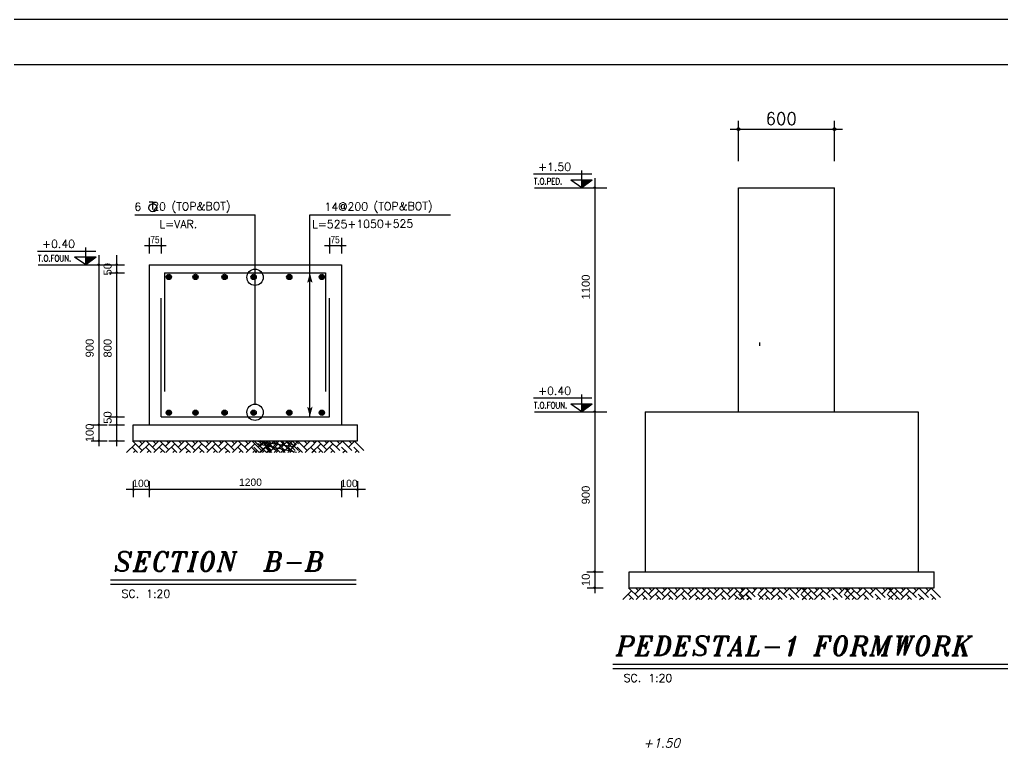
# Model space of a CAD drawing. Header units: inches. Extents: x 460503 to 460688, y 47570 to 48852.
# Drawn here: x 460531.21 to 460561.89, y 48614.82 to 48637.58 of the extents above; entities that cross this region are included whole.
import ezdxf
from ezdxf.enums import TextEntityAlignment as Align

# ---------------------------------------------------------------- set-up
doc = ezdxf.new("R2010")
doc.units = ezdxf.units.IN
doc.header["$MEASUREMENT"] = 0
doc.linetypes.add('HIDDEN', pattern=[0.375, 0.25, -0.125])
for name, color, linetype in [('1', 1, 'Continuous'), ('1R', 1, 'Continuous'), ('2Y', 2, 'Continuous'), ('3', 3, 'HIDDEN'), ('3G', 3, 'Continuous'), ('4C', 4, 'Continuous'), ('6M', 6, 'Continuous'), ('DIM', 8, 'Continuous'), ('lateral brace', 5, 'Continuous'), ('Layer4', 118, 'Continuous'), ('SAZE_DRAWINGS', 7, 'Continuous')]:
    doc.layers.add(name, color=color, linetype=linetype)
doc.layers.add('TEXT', color=250, linetype='Continuous', lineweight=30)
doc.styles.add('ITALICT', font='italict')
doc.styles.add('ROMANC', font='TXT.shx')
doc.styles.add('ROMANS', font='ROMANS', dxfattribs={"width": 0.8})
doc.styles.add('ROMANT', font='romant')
doc.styles.add('SAZE_STYLE', font='romansp.shx', dxfattribs={"oblique": 15})
doc.styles.get("Standard").update_dxf_attribs({"font": 'arial.ttf'})

# ---------------------------------------------------------------- blocks, each defined once
blk = doc.blocks.new('P')
at = {"layer": '6M'}
blk.add_circle((0, 0), 0.291, dxfattribs=at)
blk = doc.blocks.new('F')
at = {"layer": '3'}
for points in [[(0, 0), (2.57, 0), (3.14, 0.84)], [(0, 0), (2.57, 0), (3.14, -0.84)]]:
    blk.add_solid(points, dxfattribs=at)

msp = doc.modelspace()

# ---------------------------------------------------------------- linework, layer by layer
at = {"color": 2}
for p, q in [((460548.76259123, 48632.33333272), (460548.76259123, 48632.87618593)), ((460533.27132383, 48629.92459008), (460533.27132383, 48630.4674433)), ((460548.76259123, 48625.33333272), (460548.76259123, 48625.87618593))]:
    msp.add_line(p, q, dxfattribs=at)
at = {"layer": '1'}
msp.add_lwpolyline([(460507.46120186, 48579.53596317), (460588.72955203, 48579.53596317), (460588.72955203, 48636.1689598), (460507.46120186, 48636.1689598)], close=True, dxfattribs=at)
at = {"layer": '1R'}
for p, q in [((460553.6528718, 48633.16156641), (460553.6528718, 48634.4280562)), ((460556.65452096, 48633.16156641), (460556.65452096, 48634.4280562)), ((460553.39630902, 48634.16454618), (460556.90030601, 48634.16454618)), ((460549.16603985, 48632.63585425), (460549.16603985, 48625.35893344)), ((460547.28171993, 48632.33347852), (460549.5481978, 48632.33347852)), ((460534.80177657, 48631.48728833), (460538.53958705, 48631.48728833)), ((460534.81941004, 48631.48728833), (460538.55722052, 48631.48728833)), ((460538.55722052, 48629.29183027), (460538.55722052, 48631.48728833)), ((460540.27023102, 48625.17473519), (460540.27023102, 48631.48728833)), ((460540.27023102, 48631.48728833), (460543.11696743, 48631.48728833)), ((460540.27023102, 48631.48728833), (460544.66419129, 48631.48728833)), ((460540.27023102, 48631.48728833), (460544.64655782, 48631.48728833)), ((460535.25452561, 48630.76998627), (460535.25452561, 48630.2798635)), ((460535.62952561, 48630.76998627), (460535.62952561, 48630.2798635)), ((460540.87952561, 48630.76998627), (460540.87952561, 48630.2798635)), ((460541.25452561, 48630.76998627), (460541.25452561, 48630.2798635)), ((460535.78266512, 48630.51632759), (460535.10710798, 48630.51632759)), ((460541.40766512, 48630.51632759), (460540.73210798, 48630.51632759)), ((460533.67477244, 48630.22711161), (460533.67477244, 48624.25501418)), ((460534.23429183, 48630.22711161), (460534.23429183, 48624.25501418)), ((460531.79045252, 48629.92473588), (460534.05693039, 48629.92473588)), ((460533.43141872, 48629.92473588), (460533.93760809, 48629.92473588)), ((460533.99093811, 48629.92473588), (460534.4790584, 48629.92473588)), ((460533.99093811, 48629.67473588), (460534.4790584, 48629.67473588)), ((460538.55722052, 48625.57113601), (460538.55722052, 48629.29183027)), ((460549.16603985, 48625.63585425), (460549.16603985, 48619.66375681)), ((460533.99093811, 48625.17473588), (460534.4790584, 48625.17473588)), ((460547.28171993, 48625.33347852), (460549.5481978, 48625.33347852)), ((460548.92268613, 48625.33347852), (460549.42887549, 48625.33347852)), ((460553.6528718, 48625.33347852), (460556.65317483, 48625.33347852)), ((460533.43141872, 48624.92473588), (460533.93760809, 48624.92473588)), ((460533.99093811, 48624.92473588), (460534.4790584, 48624.92473588)), ((460533.43874585, 48624.42473727), (460533.93760809, 48624.42473727)), ((460533.99093811, 48624.42473588), (460534.4790584, 48624.42473588)), ((460534.75452699, 48623.15330475), (460534.75452699, 48622.66318198)), ((460535.25452561, 48623.15916645), (460535.25452561, 48622.66318198)), ((460541.25452561, 48623.15916645), (460541.25452561, 48622.66318198)), ((460541.75452561, 48623.15916645), (460541.75452561, 48622.66318198)), ((460542.00933759, 48622.89964607), (460534.53569861, 48622.89964607)), ((460548.92268613, 48620.33347852), (460549.42887549, 48620.33347852)), ((460548.93001325, 48619.83347991), (460549.42887549, 48619.83347991))]:
    msp.add_line(p, q, dxfattribs=at)
at = {"layer": '2Y'}
for p, q in [((460549.07434362, 48632.75278239), (460547.25702268, 48632.75278239)), ((460548.76259123, 48632.33333272), (460548.4153091, 48632.57393482)), ((460548.41539803, 48632.58022601), (460549.08324829, 48632.58022601)), ((460549.08315936, 48632.57393482), (460548.76259123, 48632.33333272)), ((460533.58307622, 48630.34403975), (460531.76575527, 48630.34403975)), ((460533.27132383, 48629.92459008), (460532.92404169, 48630.16519218)), ((460532.92413062, 48630.17148338), (460533.59198089, 48630.17148338)), ((460533.59189195, 48630.16519218), (460533.27132383, 48629.92459008)), ((460549.07434362, 48625.75278239), (460547.25702268, 48625.75278239)), ((460548.76259123, 48625.33333272), (460548.4153091, 48625.57393482)), ((460548.41539803, 48625.58022601), (460549.08324829, 48625.58022601)), ((460549.08315936, 48625.57393482), (460548.76259123, 48625.33333272)), ((460534.54841463, 48624.05569393), (460534.82458538, 48624.33186468)), ((460534.88862468, 48624.05569393), (460534.71851966, 48624.22579896)), ((460535.03671682, 48624.11973324), (460534.73171279, 48624.42473727)), ((460534.9306511, 48624.22579896), (460535.12958941, 48624.42473727)), ((460535.03671682, 48624.33186468), (460534.94384424, 48624.42473727)), ((460534.97267752, 48624.05569393), (460535.24884827, 48624.33186468)), ((460535.31288757, 48624.05569393), (460535.14278255, 48624.22579896)), ((460535.46097972, 48624.11973324), (460535.15597568, 48624.42473727)), ((460535.35491399, 48624.22579896), (460535.5538523, 48624.42473727)), ((460535.46097972, 48624.33186468), (460535.36810713, 48624.42473727)), ((460535.46097972, 48624.33186468), (460535.36810713, 48624.42473727)), ((460535.39694041, 48624.05569393), (460535.67311116, 48624.33186468)), ((460535.73715047, 48624.05569393), (460535.56704544, 48624.22579896)), ((460535.86245046, 48624.14252538), (460535.58023857, 48624.42473727)), ((460535.75638474, 48624.2485911), (460535.93253091, 48624.42473727)), ((460535.77561902, 48624.05569393), (460536.05178977, 48624.33186468)), ((460535.86245046, 48624.35465683), (460535.79237002, 48624.42473727)), ((460536.11582907, 48624.05569393), (460535.94572404, 48624.22579896)), ((460536.26392121, 48624.11973324), (460535.95891718, 48624.42473727)), ((460536.15785549, 48624.22579896), (460536.3567938, 48624.42473727)), ((460536.26392121, 48624.33186468), (460536.17104862, 48624.42473727)), ((460536.19988191, 48624.05569393), (460536.47605266, 48624.33186468)), ((460536.1998833, 48624.05569255), (460536.47605405, 48624.3318633)), ((460536.54009196, 48624.05569393), (460536.36998694, 48624.22579896)), ((460536.54009335, 48624.05569255), (460536.36998832, 48624.22579757)), ((460536.6881841, 48624.11973324), (460536.38318007, 48624.42473727)), ((460536.68818549, 48624.11973185), (460536.38318146, 48624.42473588)), ((460536.58211838, 48624.22579896), (460536.78105669, 48624.42473727)), ((460536.58211977, 48624.22579757), (460536.78105808, 48624.42473588)), ((460536.6881841, 48624.33186468), (460536.59531152, 48624.42473727)), ((460536.68818549, 48624.3318633), (460536.5953129, 48624.42473588)), ((460536.6241448, 48624.05569393), (460536.90031555, 48624.33186468)), ((460536.62414619, 48624.05569255), (460536.90031694, 48624.3318633)), ((460536.96435624, 48624.05569255), (460536.79425121, 48624.22579757)), ((460537.11244838, 48624.11973185), (460536.80744435, 48624.42473588)), ((460537.00638266, 48624.22579757), (460537.20532097, 48624.42473588)), ((460537.11244838, 48624.3318633), (460537.01957579, 48624.42473588)), ((460537.11244838, 48624.3318633), (460537.01957579, 48624.42473588)), ((460537.04840908, 48624.05569255), (460537.32457983, 48624.3318633)), ((460537.38861913, 48624.05569255), (460537.21851411, 48624.22579757)), ((460537.51391913, 48624.14252399), (460537.23170724, 48624.42473588)), ((460537.40785341, 48624.24858972), (460537.58399958, 48624.42473588)), ((460537.42708768, 48624.05569255), (460537.70325843, 48624.3318633)), ((460537.51391913, 48624.35465544), (460537.44383869, 48624.42473588)), ((460537.76729774, 48624.05569255), (460537.59719271, 48624.22579757)), ((460537.91538988, 48624.11973185), (460537.61038585, 48624.42473588)), ((460537.80932416, 48624.22579757), (460538.00826247, 48624.42473588)), ((460537.91538988, 48624.3318633), (460537.82251729, 48624.42473588)), ((460537.85135058, 48624.05569255), (460538.12752133, 48624.3318633)), ((460537.85135058, 48624.05569255), (460538.12752133, 48624.3318633)), ((460538.19156063, 48624.05569255), (460538.0214556, 48624.22579757)), ((460538.19156063, 48624.05569255), (460538.0214556, 48624.22579757)), ((460538.33965277, 48624.11973185), (460538.03464874, 48624.42473588)), ((460538.33965277, 48624.11973185), (460538.03464874, 48624.42473588)), ((460538.23358705, 48624.22579757), (460538.43252536, 48624.42473588)), ((460538.23358705, 48624.22579757), (460538.43252536, 48624.42473588)), ((460538.33965277, 48624.3318633), (460538.24678018, 48624.42473588)), ((460538.33965277, 48624.3318633), (460538.24678018, 48624.42473588)), ((460538.27561347, 48624.05569255), (460538.55178422, 48624.3318633)), ((460538.27561347, 48624.05569255), (460538.55178422, 48624.3318633)), ((460538.61582352, 48624.05569255), (460538.44571849, 48624.22579757)), ((460538.76391566, 48624.11973185), (460538.45891163, 48624.42473588)), ((460539.80931722, 48624.22579757), (460538.50825553, 48624.42473588)), ((460538.69155369, 48624.05569255), (460538.52144866, 48624.22579757)), ((460538.81685369, 48624.14252399), (460538.5346418, 48624.42473588)), ((460539.85134364, 48624.05569255), (460538.62751439, 48624.3318633)), ((460538.65784994, 48624.22579757), (460538.85678825, 48624.42473588)), ((460538.76391566, 48624.3318633), (460538.67104307, 48624.42473588)), ((460538.76391566, 48624.3318633), (460538.67104307, 48624.42473588)), ((460538.69987636, 48624.05569255), (460538.97604711, 48624.3318633)), ((460538.71078797, 48624.24858972), (460538.88693414, 48624.42473588)), ((460538.73002224, 48624.05569255), (460539.00619299, 48624.3318633)), ((460539.05932069, 48624.24858972), (460538.73546686, 48624.42473588)), ((460538.81685369, 48624.35465544), (460538.74677325, 48624.42473588)), ((460538.91876502, 48624.05569255), (460538.74865999, 48624.22579757)), ((460539.06685716, 48624.11973185), (460538.76185313, 48624.42473588)), ((460539.07855496, 48624.05569255), (460538.85472571, 48624.3318633)), ((460539.04008641, 48624.05569255), (460538.86998139, 48624.22579757)), ((460539.16538641, 48624.14252399), (460538.88317452, 48624.42473588)), ((460539.0702323, 48624.05569255), (460538.90012727, 48624.22579757)), ((460539.21832444, 48624.11973185), (460538.91332041, 48624.42473588)), ((460538.96079144, 48624.22579757), (460539.15972975, 48624.42473588)), ((460539.06685716, 48624.3318633), (460538.97398457, 48624.42473588)), ((460539.00281785, 48624.05569255), (460539.27898861, 48624.3318633)), ((460539.00281785, 48624.05569255), (460539.27898861, 48624.3318633)), ((460539.16538641, 48624.35465544), (460539.09530597, 48624.42473588)), ((460539.11225872, 48624.22579757), (460539.31119703, 48624.42473588)), ((460539.21832444, 48624.3318633), (460539.12545185, 48624.42473588)), ((460539.15428513, 48624.05569255), (460539.43045588, 48624.3318633)), ((460539.34302791, 48624.05569255), (460539.17292288, 48624.22579757)), ((460539.34302791, 48624.05569255), (460539.17292288, 48624.22579757)), ((460539.49112005, 48624.11973185), (460539.18611602, 48624.42473588)), ((460539.49112005, 48624.11973185), (460539.18611602, 48624.42473588)), ((460539.49449519, 48624.05569255), (460539.32439016, 48624.22579757)), ((460539.64258733, 48624.11973185), (460539.3375833, 48624.42473588)), ((460539.38505433, 48624.22579757), (460539.58399264, 48624.42473588)), ((460539.38505433, 48624.22579757), (460539.58399264, 48624.42473588)), ((460539.49112005, 48624.3318633), (460539.39824746, 48624.42473588)), ((460539.49112005, 48624.3318633), (460539.39824746, 48624.42473588)), ((460539.42708075, 48624.05569255), (460539.7032515, 48624.3318633)), ((460539.42708075, 48624.05569255), (460539.7032515, 48624.3318633)), ((460539.80949995, 48624.11973185), (460539.50449591, 48624.42473588)), ((460539.53652161, 48624.22579757), (460539.73545992, 48624.42473588)), ((460539.64258733, 48624.3318633), (460539.54971474, 48624.42473588)), ((460539.57854803, 48624.05569255), (460539.85471878, 48624.3318633)), ((460539.7672908, 48624.05569255), (460539.59718577, 48624.22579757)), ((460539.91538294, 48624.11973185), (460539.61037891, 48624.42473588)), ((460539.70343423, 48624.22579757), (460539.90237254, 48624.42473588)), ((460539.80949995, 48624.3318633), (460539.71662736, 48624.42473588)), ((460539.91538294, 48624.3318633), (460539.82251035, 48624.42473588)), ((460539.91538294, 48624.3318633), (460539.82251035, 48624.42473588)), ((460540.04008502, 48624.05569393), (460539.86998, 48624.22579896)), ((460540.04008502, 48624.05569393), (460539.86998, 48624.22579896)), ((460540.18817717, 48624.11973324), (460539.88317313, 48624.42473727)), ((460540.18817717, 48624.11973324), (460539.88317313, 48624.42473727)), ((460540.08211144, 48624.22579896), (460540.28104975, 48624.42473727)), ((460540.18817717, 48624.33186468), (460540.09530458, 48624.42473727)), ((460540.12413786, 48624.05569393), (460540.40030861, 48624.33186468)), ((460540.46434792, 48624.05569393), (460540.29424289, 48624.22579896)), ((460540.31589044, 48624.2485911), (460540.49203661, 48624.42473727)), ((460540.33512471, 48624.05569393), (460540.61129546, 48624.33186468)), ((460540.42195616, 48624.35465683), (460540.35187572, 48624.42473727)), ((460540.67533477, 48624.05569393), (460540.50522974, 48624.22579896)), ((460540.67533477, 48624.05569393), (460540.50522974, 48624.22579896)), ((460540.80063477, 48624.14252538), (460540.51842288, 48624.42473727)), ((460540.69456904, 48624.2485911), (460540.87071521, 48624.42473727)), ((460540.71380332, 48624.05569393), (460540.98997407, 48624.33186468)), ((460540.80063477, 48624.35465683), (460540.73055432, 48624.42473727)), ((460541.05401337, 48624.05569393), (460540.88390835, 48624.22579896)), ((460541.20210552, 48624.11973324), (460540.89710148, 48624.42473727)), ((460541.09603979, 48624.22579896), (460541.2949781, 48624.42473727)), ((460541.20210552, 48624.33186468), (460541.10923293, 48624.42473727)), ((460541.43269198, 48624.05569393), (460541.26258695, 48624.22579896)), ((460541.58078412, 48624.11973324), (460541.27578009, 48624.42473727)), ((460541.4747184, 48624.22579896), (460541.67365671, 48624.42473727)), ((460541.58078412, 48624.33186468), (460541.48791153, 48624.42473727)), ((460541.8113692, 48624.05569532), (460541.64126417, 48624.22580035)), ((460541.95946134, 48624.11973463), (460541.65445731, 48624.42473866)), ((460534.76054607, 48624.05569393), (460534.82458538, 48624.11973324)), ((460535.18480897, 48624.05569393), (460535.24884827, 48624.11973324)), ((460535.60907186, 48624.05569393), (460535.67311116, 48624.11973324)), ((460535.98775046, 48624.05569393), (460536.05178977, 48624.11973324)), ((460536.41201335, 48624.05569393), (460536.47605266, 48624.11973324)), ((460536.41201474, 48624.05569255), (460536.47605405, 48624.11973185)), ((460536.83627763, 48624.05569255), (460536.90031694, 48624.11973185)), ((460537.26054052, 48624.05569255), (460537.32457983, 48624.11973185)), ((460537.63921913, 48624.05569255), (460537.70325843, 48624.11973185)), ((460538.06348202, 48624.05569255), (460538.12752133, 48624.11973185)), ((460538.06348202, 48624.05569255), (460538.12752133, 48624.11973185)), ((460538.48774491, 48624.05569255), (460538.55178422, 48624.11973185)), ((460538.56347508, 48624.05569255), (460538.62751439, 48624.11973185)), ((460538.79068641, 48624.05569255), (460538.85472571, 48624.11973185)), ((460538.9120078, 48624.05569255), (460538.97604711, 48624.11973185)), ((460538.94215369, 48624.05569255), (460539.00619299, 48624.11973185)), ((460539.2149493, 48624.05569255), (460539.27898861, 48624.11973185)), ((460539.2149493, 48624.05569255), (460539.27898861, 48624.11973185)), ((460539.36641658, 48624.05569255), (460539.43045588, 48624.11973185)), ((460539.63921219, 48624.05569255), (460539.7032515, 48624.11973185)), ((460539.91200642, 48624.05569393), (460539.97604572, 48624.11973324)), ((460539.91200642, 48624.05569393), (460539.97604572, 48624.11973324)), ((460540.33626931, 48624.05569393), (460540.40030861, 48624.11973324)), ((460540.54725616, 48624.05569393), (460540.61129546, 48624.11973324)), ((460540.54725616, 48624.05569393), (460540.61129546, 48624.11973324)), ((460540.92593477, 48624.05569393), (460540.98997407, 48624.11973324)), ((460541.30461337, 48624.05569393), (460541.36865268, 48624.11973324)), ((460541.68329059, 48624.05569532), (460541.74732989, 48624.11973463)), ((460550.03968203, 48619.46443657), (460550.31585278, 48619.74060732)), ((460550.37989209, 48619.46443657), (460550.20978706, 48619.6345416)), ((460550.52798423, 48619.52847587), (460550.2229802, 48619.83347991)), ((460550.42191851, 48619.6345416), (460550.62085682, 48619.83347991)), ((460550.52798423, 48619.74060732), (460550.43511164, 48619.83347991)), ((460550.46394493, 48619.46443657), (460550.74011568, 48619.74060732)), ((460550.80415498, 48619.46443657), (460550.63404995, 48619.6345416)), ((460550.95224712, 48619.52847587), (460550.64724309, 48619.83347991)), ((460550.8461814, 48619.6345416), (460551.04511971, 48619.83347991)), ((460550.95224712, 48619.74060732), (460550.85937453, 48619.83347991)), ((460550.95224712, 48619.74060732), (460550.85937453, 48619.83347991)), ((460550.88820782, 48619.46443657), (460551.16437857, 48619.74060732)), ((460551.22841787, 48619.46443657), (460551.05831284, 48619.6345416)), ((460551.35371787, 48619.55126802), (460551.07150598, 48619.83347991)), ((460551.24765215, 48619.65733374), (460551.42379831, 48619.83347991)), ((460551.26688642, 48619.46443657), (460551.54305717, 48619.74060732)), ((460551.26688642, 48619.46443657), (460551.54305717, 48619.74060732)), ((460551.35371787, 48619.76339946), (460551.28363742, 48619.83347991)), ((460551.60709648, 48619.46443657), (460551.43699145, 48619.6345416)), ((460551.60709648, 48619.46443657), (460551.43699145, 48619.6345416)), ((460551.75518862, 48619.52847587), (460551.45018458, 48619.83347991)), ((460551.6491229, 48619.6345416), (460551.84806121, 48619.83347991)), ((460551.75518862, 48619.74060732), (460551.66231603, 48619.83347991)), ((460551.69114931, 48619.46443657), (460551.96732006, 48619.74060732)), ((460552.03135937, 48619.46443657), (460551.86125434, 48619.6345416)), ((460552.17945151, 48619.52847587), (460551.87444748, 48619.83347991)), ((460552.07338579, 48619.6345416), (460552.2723241, 48619.83347991)), ((460552.17945151, 48619.74060732), (460552.08657892, 48619.83347991)), ((460552.17945151, 48619.74060732), (460552.08657892, 48619.83347991)), ((460552.11541221, 48619.46443657), (460552.39158296, 48619.74060732)), ((460552.45562226, 48619.46443657), (460552.28551723, 48619.6345416)), ((460552.58092226, 48619.55126802), (460552.29871037, 48619.83347991)), ((460552.47485653, 48619.65733374), (460552.6510027, 48619.83347991)), ((460552.49409081, 48619.46443657), (460552.77026156, 48619.74060732)), ((460552.49409081, 48619.46443657), (460552.77026156, 48619.74060732)), ((460552.58092226, 48619.76339946), (460552.51084181, 48619.83347991)), ((460552.83430087, 48619.46443657), (460552.66419584, 48619.6345416)), ((460552.83430087, 48619.46443657), (460552.66419584, 48619.6345416)), ((460552.98239301, 48619.52847587), (460552.67738897, 48619.83347991)), ((460552.87632728, 48619.6345416), (460553.07526559, 48619.83347991)), ((460552.98239301, 48619.74060732), (460552.88952042, 48619.83347991)), ((460552.9183537, 48619.46443657), (460553.19452445, 48619.74060732)), ((460553.25856376, 48619.46443657), (460553.08845873, 48619.6345416)), ((460553.4066559, 48619.52847587), (460553.10165186, 48619.83347991)), ((460553.30059017, 48619.6345416), (460553.49952849, 48619.83347991)), ((460553.4066559, 48619.74060732), (460553.31378331, 48619.83347991)), ((460553.4066559, 48619.74060732), (460553.31378331, 48619.83347991)), ((460553.34261659, 48619.46443657), (460553.61878734, 48619.74060732)), ((460553.68282665, 48619.46443657), (460553.51272162, 48619.6345416)), ((460553.80812665, 48619.55126802), (460553.52591476, 48619.83347991)), ((460553.8369538, 48619.46443241), (460553.66684877, 48619.63453743)), ((460553.68849632, 48619.65732958), (460553.86464249, 48619.83347574)), ((460553.70206092, 48619.65733374), (460553.87820709, 48619.83347991)), ((460553.7077306, 48619.46443241), (460553.98390135, 48619.74060316)), ((460553.7212952, 48619.46443657), (460553.99746595, 48619.74060732)), ((460553.79456204, 48619.7633953), (460553.7244816, 48619.83347574)), ((460553.80812665, 48619.76339946), (460553.7380462, 48619.83347991)), ((460554.04794065, 48619.46443241), (460553.87783562, 48619.63453743)), ((460554.04794065, 48619.46443241), (460553.87783562, 48619.63453743)), ((460554.17324065, 48619.55126385), (460553.89102876, 48619.83347574)), ((460554.06150525, 48619.46443657), (460553.89140023, 48619.6345416)), ((460554.06717493, 48619.65732958), (460554.2433211, 48619.83347574)), ((460554.17324065, 48619.7633953), (460554.10316021, 48619.83347574)), ((460554.42776385, 48619.46443241), (460554.25765882, 48619.63453743)), ((460554.27930637, 48619.65732958), (460554.45545254, 48619.83347574)), ((460554.29854065, 48619.46443241), (460554.5747114, 48619.74060316)), ((460554.3853721, 48619.7633953), (460554.31529165, 48619.83347574)), ((460554.6387507, 48619.46443241), (460554.46864568, 48619.63453743)), ((460554.6387507, 48619.46443241), (460554.46864568, 48619.63453743)), ((460554.7640507, 48619.55126385), (460554.48183881, 48619.83347574)), ((460554.65798498, 48619.65732958), (460554.83413115, 48619.83347574)), ((460554.67721925, 48619.46443241), (460554.95339, 48619.74060316)), ((460554.7640507, 48619.7633953), (460554.69397026, 48619.83347574)), ((460555.01742931, 48619.46443241), (460554.84732428, 48619.63453743)), ((460555.16552145, 48619.52847171), (460554.86051742, 48619.83347574)), ((460555.05945573, 48619.63453743), (460555.25839404, 48619.83347574)), ((460555.16552145, 48619.74060316), (460555.07264886, 48619.83347574)), ((460555.39610791, 48619.46443241), (460555.22600289, 48619.63453743)), ((460555.54420006, 48619.52847171), (460555.23919602, 48619.83347574)), ((460555.43813433, 48619.63453743), (460555.63707264, 48619.83347574)), ((460555.54420006, 48619.74060316), (460555.45132747, 48619.83347574)), ((460555.77478513, 48619.46443379), (460555.60468011, 48619.63453882)), ((460555.77592973, 48619.46443379), (460555.6058247, 48619.63453882)), ((460555.92287727, 48619.5284731), (460555.61787324, 48619.83347713)), ((460555.62747225, 48619.65733096), (460555.80361842, 48619.83347713)), ((460555.64670652, 48619.46443379), (460555.92287727, 48619.74060454)), ((460555.73353797, 48619.76339669), (460555.66345753, 48619.83347713)), ((460555.98691658, 48619.46443379), (460555.81681155, 48619.63453882)), ((460555.98691658, 48619.46443379), (460555.81681155, 48619.63453882)), ((460556.11221658, 48619.55126524), (460555.83000469, 48619.83347713)), ((460556.00615085, 48619.65733096), (460556.18229702, 48619.83347713)), ((460556.02538513, 48619.46443379), (460556.30155588, 48619.74060454)), ((460556.11221658, 48619.76339669), (460556.04213613, 48619.83347713)), ((460556.36559518, 48619.46443379), (460556.19549016, 48619.63453882)), ((460556.51368733, 48619.5284731), (460556.20868329, 48619.83347713)), ((460556.4076216, 48619.63453882), (460556.60655991, 48619.83347713)), ((460556.51368733, 48619.74060454), (460556.42081474, 48619.83347713)), ((460556.74427379, 48619.46443379), (460556.57416876, 48619.63453882)), ((460556.89236593, 48619.5284731), (460556.5873619, 48619.83347713)), ((460556.78630021, 48619.63453882), (460556.98523852, 48619.83347713)), ((460556.89236593, 48619.74060454), (460556.79949334, 48619.83347713)), ((460557.12295101, 48619.46443518), (460556.95284598, 48619.63454021)), ((460557.1240956, 48619.46443518), (460556.95399057, 48619.63454021)), ((460557.27104315, 48619.52847448), (460556.96603912, 48619.83347852)), ((460556.97563812, 48619.65733235), (460557.15178429, 48619.83347852)), ((460556.9948724, 48619.46443518), (460557.27104315, 48619.74060593)), ((460557.08170385, 48619.76339807), (460557.0116234, 48619.83347852)), ((460557.33508245, 48619.46443518), (460557.16497743, 48619.63454021)), ((460557.33508245, 48619.46443518), (460557.16497743, 48619.63454021)), ((460557.46038245, 48619.55126663), (460557.17817056, 48619.83347852)), ((460557.35431673, 48619.65733235), (460557.5304629, 48619.83347852)), ((460557.373551, 48619.46443518), (460557.64972175, 48619.74060593)), ((460557.46038245, 48619.76339807), (460557.39030201, 48619.83347852)), ((460557.71376106, 48619.46443518), (460557.54365603, 48619.63454021)), ((460557.8618532, 48619.52847448), (460557.55684917, 48619.83347852)), ((460557.75578748, 48619.63454021), (460557.95472579, 48619.83347852)), ((460557.8618532, 48619.74060593), (460557.76898061, 48619.83347852)), ((460558.09243966, 48619.46443518), (460557.92233464, 48619.63454021)), ((460558.24053181, 48619.52847448), (460557.93552777, 48619.83347852)), ((460558.13446608, 48619.63454021), (460558.33340439, 48619.83347852)), ((460558.24053181, 48619.74060593), (460558.14765922, 48619.83347852)), ((460558.47111688, 48619.46443657), (460558.30101186, 48619.6345416)), ((460558.47111688, 48619.46443657), (460558.30101186, 48619.6345416)), ((460558.61920902, 48619.52847587), (460558.31420499, 48619.83347991)), ((460558.32265941, 48619.65733374), (460558.49880557, 48619.83347991)), ((460558.34189368, 48619.46443657), (460558.61806443, 48619.74060732)), ((460558.42872513, 48619.76339946), (460558.35864468, 48619.83347991)), ((460558.68210373, 48619.46443657), (460558.51199871, 48619.6345416)), ((460558.68210373, 48619.46443657), (460558.51199871, 48619.6345416)), ((460558.80740373, 48619.55126802), (460558.52519184, 48619.83347991)), ((460558.70133801, 48619.65733374), (460558.87748418, 48619.83347991)), ((460558.72057229, 48619.46443657), (460558.99674304, 48619.74060732)), ((460558.80740373, 48619.76339946), (460558.73732329, 48619.83347991)), ((460559.06078234, 48619.46443657), (460558.89067731, 48619.6345416)), ((460559.20887448, 48619.52847587), (460558.90387045, 48619.83347991)), ((460559.10280876, 48619.6345416), (460559.30174707, 48619.83347991)), ((460559.20887448, 48619.74060732), (460559.11600189, 48619.83347991)), ((460559.43946095, 48619.46443657), (460559.26935592, 48619.6345416)), ((460559.58755309, 48619.52847587), (460559.28254905, 48619.83347991)), ((460559.48148736, 48619.6345416), (460559.68042568, 48619.83347991)), ((460559.58755309, 48619.74060732), (460559.4946805, 48619.83347991)), ((460559.81813816, 48619.46443796), (460559.64803314, 48619.63454298)), ((460559.96623031, 48619.52847726), (460559.66122627, 48619.83348129)), ((460550.25181348, 48619.46443657), (460550.31585278, 48619.52847587)), ((460550.67607637, 48619.46443657), (460550.74011568, 48619.52847587)), ((460551.10033926, 48619.46443657), (460551.16437857, 48619.52847587)), ((460551.47901787, 48619.46443657), (460551.54305717, 48619.52847587)), ((460551.47901787, 48619.46443657), (460551.54305717, 48619.52847587)), ((460551.90328076, 48619.46443657), (460551.96732006, 48619.52847587)), ((460552.32754365, 48619.46443657), (460552.39158296, 48619.52847587)), ((460552.70622226, 48619.46443657), (460552.77026156, 48619.52847587)), ((460552.70622226, 48619.46443657), (460552.77026156, 48619.52847587)), ((460553.13048515, 48619.46443657), (460553.19452445, 48619.52847587)), ((460553.55474804, 48619.46443657), (460553.61878734, 48619.52847587)), ((460553.70887519, 48619.46443241), (460553.7729145, 48619.52847171)), ((460553.91986204, 48619.46443241), (460553.98390135, 48619.52847171)), ((460553.91986204, 48619.46443241), (460553.98390135, 48619.52847171)), ((460553.93342664, 48619.46443657), (460553.99746595, 48619.52847587)), ((460554.29968524, 48619.46443241), (460554.36372455, 48619.52847171)), ((460554.51067209, 48619.46443241), (460554.5747114, 48619.52847171)), ((460554.51067209, 48619.46443241), (460554.5747114, 48619.52847171)), ((460554.8893507, 48619.46443241), (460554.95339, 48619.52847171)), ((460555.26802931, 48619.46443241), (460555.33206861, 48619.52847171)), ((460555.64670652, 48619.46443379), (460555.71074583, 48619.5284731)), ((460555.64785112, 48619.46443379), (460555.71189042, 48619.5284731)), ((460555.85883797, 48619.46443379), (460555.92287727, 48619.5284731)), ((460555.85883797, 48619.46443379), (460555.92287727, 48619.5284731)), ((460556.23751658, 48619.46443379), (460556.30155588, 48619.5284731)), ((460556.61619518, 48619.46443379), (460556.68023449, 48619.5284731)), ((460556.9948724, 48619.46443518), (460557.0589117, 48619.52847448)), ((460556.99601699, 48619.46443518), (460557.0600563, 48619.52847448)), ((460557.20700384, 48619.46443518), (460557.27104315, 48619.52847448)), ((460557.20700384, 48619.46443518), (460557.27104315, 48619.52847448)), ((460557.58568245, 48619.46443518), (460557.64972175, 48619.52847448)), ((460557.96436106, 48619.46443518), (460558.02840036, 48619.52847448)), ((460558.34303827, 48619.46443657), (460558.40707758, 48619.52847587)), ((460558.34303827, 48619.46443657), (460558.40707758, 48619.52847587)), ((460558.55402513, 48619.46443657), (460558.61806443, 48619.52847587)), ((460558.55402513, 48619.46443657), (460558.61806443, 48619.52847587)), ((460558.93270373, 48619.46443657), (460558.99674304, 48619.52847587)), ((460559.31138234, 48619.46443657), (460559.37542164, 48619.52847587)), ((460559.69005956, 48619.46443796), (460559.75409886, 48619.52847726))]:
    msp.add_line(p, q, dxfattribs=at)
for centre in [(460538.55722052, 48629.53330618), (460538.55722052, 48625.31616559)]:
    msp.add_circle(centre, 0.25497043, dxfattribs=at)
at = {"layer": '3G'}
for p, q in [((460553.6528718, 48625.33347852), (460553.6528718, 48632.33347852)), ((460553.6528718, 48632.33347852), (460556.65317483, 48632.33347852)), ((460556.65317483, 48625.33347852), (460556.65317483, 48632.33347852)), ((460535.25452561, 48629.92473588), (460535.25452561, 48624.92473588)), ((460535.25452561, 48629.92473588), (460541.25452561, 48629.92473588)), ((460541.25452561, 48629.92473588), (460541.25452561, 48624.92473588)), ((460554.30927332, 48627.49567453), (460554.30927332, 48627.39567453)), ((460550.74579301, 48625.33347852), (460550.74579301, 48620.33347852)), ((460550.74579301, 48625.33347852), (460553.6528718, 48625.33347852)), ((460556.65317483, 48625.33347852), (460559.26129457, 48625.33347852)), ((460559.26129457, 48625.33347852), (460559.26129457, 48620.33347852)), ((460534.75452561, 48624.42473588), (460534.75452561, 48624.92473588)), ((460534.75452561, 48624.92473588), (460541.75452561, 48624.92473588)), ((460541.75452561, 48624.42473588), (460541.75452561, 48624.92473588)), ((460534.75452561, 48624.42473588), (460541.75452561, 48624.42473588)), ((460550.24579301, 48619.83347852), (460550.24579301, 48620.33347852)), ((460550.24579301, 48620.33347852), (460559.76129457, 48620.33347852)), ((460559.76129457, 48619.83347852), (460559.76129457, 48620.33347852)), ((460534.04799634, 48619.95004927), (460541.71276916, 48619.95004927)), ((460550.24579301, 48619.83347852), (460559.76129457, 48619.83347852)), ((460549.72666654, 48617.31569919), (460562.29827109, 48617.31569919))]:
    msp.add_line(p, q, dxfattribs=at)
for points in [[(460548.76259123, 48632.33333272), (460549.08315936, 48632.57393482), (460548.76259123, 48632.57393482)], [(460533.27132383, 48629.92459008), (460533.59189195, 48630.16519218), (460533.27132383, 48630.16519218)], [(460548.76259123, 48625.33333272), (460549.08315936, 48625.57393482), (460548.76259123, 48625.57393482)]]:
    msp.add_solid(points, dxfattribs=at)
at = {"layer": '6M'}
for p, q in [((460535.73472288, 48629.67473658), (460535.73472288, 48625.96950901)), ((460535.73472288, 48629.67473658), (460540.75900333, 48629.67473658)), ((460540.75900333, 48629.67473658), (460540.75900333, 48625.96950901)), ((460535.62952561, 48625.17473519), (460535.62952561, 48628.87996275)), ((460540.87950202, 48625.17473519), (460540.87950202, 48628.87996275)), ((460535.62952561, 48625.17473519), (460540.87950202, 48625.17473519)), ((460534.04799634, 48620.08446229), (460541.71276916, 48620.08446229)), ((460549.72666654, 48617.45011221), (460562.29827109, 48617.45011221))]:
    msp.add_line(p, q, dxfattribs=at)
for centre, radius in [((460535.86518216, 48629.54575485), 0.08363402), ((460535.86518216, 48629.54575485), 0.05863402), ((460535.86518216, 48629.54575485), 0.03753962), ((460535.86518216, 48629.54575485), 0.01253962), ((460536.69864735, 48629.54575485), 0.08363402), ((460536.69864735, 48629.54575485), 0.05863402), ((460536.69864735, 48629.54575485), 0.03753962), ((460536.69864735, 48629.54575485), 0.01253962), ((460537.60522466, 48629.54575485), 0.08363402), ((460537.60522466, 48629.54575485), 0.05863402), ((460537.60522466, 48629.54575485), 0.03753962), ((460537.60522466, 48629.54575485), 0.01253962), ((460538.51219099, 48629.54575485), 0.08363402), ((460538.51219099, 48629.54575485), 0.05863402), ((460538.51219099, 48629.54575485), 0.03753962), ((460538.51219099, 48629.54575485), 0.01253962), ((460539.62814536, 48629.54575485), 0.08363402), ((460539.62814536, 48629.54575485), 0.05863402), ((460539.62814536, 48629.54575485), 0.03753962), ((460539.62814536, 48629.54575485), 0.01253962), ((460540.64386905, 48629.54575485), 0.08363402), ((460540.64386905, 48629.54575485), 0.05863402), ((460540.64386905, 48629.54575485), 0.03753962), ((460540.64386905, 48629.54575485), 0.01253962), ((460535.86518216, 48625.30371692), 0.08363402), ((460536.69864735, 48625.30371692), 0.08363402), ((460537.60522466, 48625.30371692), 0.08363402), ((460538.51219099, 48625.30371692), 0.08363402), ((460539.62814536, 48625.30371692), 0.08363402), ((460540.64386905, 48625.30371692), 0.08363402), ((460535.86518216, 48625.30371692), 0.05863402), ((460535.86518216, 48625.30371692), 0.03753962), ((460535.86518216, 48625.30371692), 0.01253962), ((460536.69864735, 48625.30371692), 0.05863402), ((460536.69864735, 48625.30371692), 0.03753962), ((460536.69864735, 48625.30371692), 0.01253962), ((460537.60522466, 48625.30371692), 0.05863402), ((460537.60522466, 48625.30371692), 0.03753962), ((460537.60522466, 48625.30371692), 0.01253962), ((460538.51219099, 48625.30371692), 0.05863402), ((460538.51219099, 48625.30371692), 0.03753962), ((460538.51219099, 48625.30371692), 0.01253962), ((460539.62814536, 48625.30371692), 0.05863402), ((460539.62814536, 48625.30371692), 0.03753962), ((460539.62814536, 48625.30371692), 0.01253962), ((460540.64386905, 48625.30371692), 0.05863402), ((460540.64386905, 48625.30371692), 0.03753962), ((460540.64386905, 48625.30371692), 0.01253962)]:
    msp.add_circle(centre, radius, dxfattribs=at)
at = {"layer": 'DIM'}
msp.add_lwpolyline([(460506.04537694, 48578.12013825), (460590.14537694, 48578.12013825), (460590.14537694, 48637.58478472), (460506.04537694, 48637.58478472)], close=True, dxfattribs=at)
at = {"layer": 'lateral brace'}
msp.add_lwpolyline([(460506.04537694, 48578.12013825), (460590.14537694, 48578.12013825), (460590.14537694, 48637.58478472), (460506.04537694, 48637.58478472)], close=True, dxfattribs=at)
at = {"layer": 'Layer4'}
msp.add_lwpolyline([(460590.14537694, 48637.58478472), (460506.04537694, 48637.58478472), (460506.04537694, 48578.12013825), (460590.14537694, 48578.12013825)], close=True, dxfattribs=at)
at = {"layer": 'TEXT', "color": 3}
for p, q in [((460535.36785141, 48631.88376934), (460535.25578506, 48631.88376934)), ((460535.36785141, 48631.65438376), (460535.36785141, 48631.88376934)), ((460535.36785141, 48631.88376934), (460535.47991777, 48631.88376934))]:
    msp.add_line(p, q, dxfattribs=at)
msp.add_circle((460535.36785141, 48631.70535833), 0.1261609, dxfattribs=at)

# ---------------------------------------------------------------- block references
at = {"layer": '1', "xscale": 0.1515151514997797, "yscale": 0.1515151514997797, "zscale": 0.1515151514997797}
for p in [(460553.6528718, 48634.16454618), (460556.65452096, 48634.16454618)]:
    msp.add_blockref('P', p, dxfattribs=at)
at = {"layer": '3G', "xscale": 0.0874997571791028, "yscale": 0.0874997571791028, "zscale": 0.0874997571791028}
for p in [(460549.16603985, 48632.33347852), (460533.67477244, 48629.92473588), (460534.23429183, 48629.92473588), (460534.23429183, 48629.67473588), (460534.23429183, 48625.17473588), (460549.16603985, 48625.33347852), (460533.67477244, 48624.92473588), (460534.23429183, 48624.92473588), (460533.67477244, 48624.42473727), (460534.23429183, 48624.42473588), (460549.16603985, 48620.33347852), (460549.16603985, 48619.83347991)]:
    msp.add_blockref('P', p, dxfattribs=at)
at = {"layer": '3G', "xscale": 0.0699998057505127, "yscale": 0.0699998057505127, "zscale": 0.0699998057505127, "rotation": 270}
for p in [(460535.25452561, 48630.51632759), (460535.62952561, 48630.51632759), (460540.87952561, 48630.51632759), (460541.25452561, 48630.51632759), (460534.75452699, 48622.89964607), (460535.25452561, 48622.89964607), (460541.25450202, 48622.89964607), (460541.75450063, 48622.89964607)]:
    msp.add_blockref('P', p, dxfattribs=at)
at = {"layer": '4C', "yscale": 0.1000000000000227, "zscale": 0.1000000000000227, "rotation": 90}
for p, xscale in [((460540.27023102, 48629.67473658), -0.1000000000000227), ((460540.27023102, 48625.17473519), 0.1000000000000227)]:
    msp.add_blockref('F', p, dxfattribs=dict(at, xscale=xscale))

# ---------------------------------------------------------------- texts
at = {"layer": '2Y', "style": 'ROMANS'}
msp.add_text('600', height=0.378787879, dxfattribs=at).set_placement((460554.50180498, 48634.30111437))
at = {"layer": '3G'}
for s, style, p in [('+1.50', 'ROMANS', (460547.39929334, 48632.86145273)), ('+0.40', 'ROMANS', (460531.90802593, 48630.45271009)), ('+0.40', 'ROMANS', (460547.39929334, 48625.86145273)), ('SC. 1:20', 'ROMANC', (460534.38960017, 48619.52242906)), ('SC. 1:20', 'ROMANC', (460550.06827037, 48616.88807898))]:
    msp.add_text(s, height=0.249999306, dxfattribs=dict(at, style=style)).set_placement(p)
at = {"layer": '3G', "style": 'ROMANS', "width": 0.8}
for s, p in [('T.O.PED.', (460547.266307, 48632.43530425)), ('T.O.FOUN.', (460531.77503959, 48630.02656161)), ('T.O.FOUN.', (460547.266307, 48625.43530425))]:
    msp.add_text(s, height=0.199999445, dxfattribs=at).set_placement(p)
at = {"layer": '3G', "style": 'ROMANT'}
for s, height, p in [(' 6  20 (TOP&BOT)', 0.2499993062, (460534.62182307, 48631.61243965)), ('14@200 (TOP&BOT)', 0.2499993062, (460540.72879384, 48631.61243965)), ('L=VAR.', 0.249999306, (460535.57268382, 48631.06427865)), ('L=525+1050+525', 0.2499993062, (460540.33881766, 48631.06427865))]:
    msp.add_text(s, height=height, rotation=0.45, dxfattribs=at).set_placement(p)
at = {"layer": '3G', "width": 0.8}
for p in [(460535.43215652, 48630.7106166), (460541.05715652, 48630.7106166)]:
    msp.add_text('75', height=0.229999362, dxfattribs=at).set_placement(p, align=Align.MIDDLE)
at = {"layer": '3G'}
for s, p in [('50', (460533.95313461, 48629.78534673)), ('1100', (460548.88488263, 48629.23141203)), ('900', (460533.39361522, 48627.3226694)), ('800', (460533.95313461, 48627.31936673)), ('50', (460533.95313461, 48625.15141504)), ('100', (460533.39361522, 48624.67215467)), ('900', (460548.88488263, 48622.73141203)), ('10', (460548.88488263, 48620.08089731))]:
    msp.add_text(s, height=0.249999306, rotation=90, dxfattribs=at).set_placement(p, align=Align.MIDDLE)
for s, p in [('1200', (460538.4147732, 48623.13081886)), ('100', (460534.99310638, 48623.09393508)), ('100', (460541.4930814, 48623.09393508))]:
    msp.add_text(s, height=0.229999362, dxfattribs=at).set_placement(p, align=Align.MIDDLE)
at = {"layer": '6M', "style": 'ITALICT'}
for s, p in [('SECTION  B-B', (460534.14712518, 48620.3514732)), ('PEDESTAL-1 FORMWORK  ', (460549.82579538, 48617.71712312))]:
    msp.add_text(s, height=0.5999983349, dxfattribs=at).set_placement(p)
at = {"layer": 'SAZE_DRAWINGS', "color": 3, "insert": (460551.83024238, 48614.84063581), "char_height": 0.28, "attachment_point": 9, "style": 'SAZE_STYLE'}
msp.add_mtext('+1.50', dxfattribs=at)

doc.saveas('drawing.dxf')
